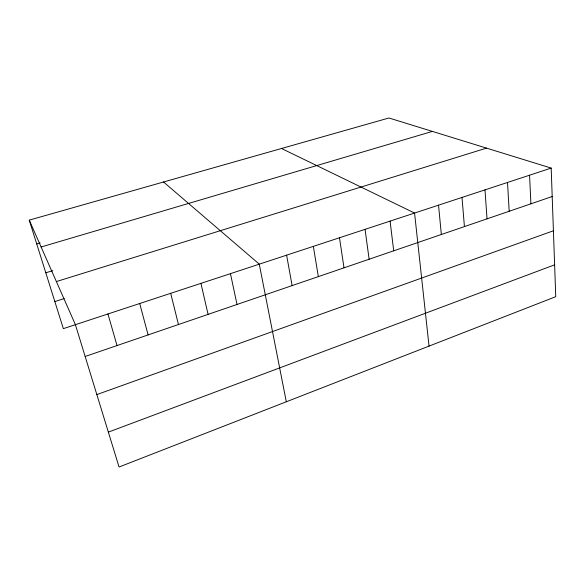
<?xml version="1.0" encoding="UTF-8"?>
<svg xmlns="http://www.w3.org/2000/svg" width="585" height="585" viewBox="0 0 585 585"><rect width="100%" height="100%" fill="white"/><g stroke="black" fill="none" stroke-linecap="round" stroke-linejoin="round"><path stroke-width="0.88" d="M108.357 432.118L554.617 264.822M96.839 394.575L553.41 230.79M85.154 356.477L552.196 196.531M551.187 168.085L63.348 328.653L29.25 220.128L388.945 117.987L551.187 168.085L555.75 296.683L119.055 467.013L75.385 324.624L29.25 220.128M54.844 301.567L64.211 298.591M56.372 281.56L486.501 148.115M45.798 272.786L52.745 270.665M41.111 246.994L432.403 131.406M36.738 243.952L40.146 242.951M281.517 148.495L414.56 213.035L429.039 346.108M163.544 181.993L259.265 264.127L286.306 401.778M107.94 313.911L117.015 345.567M139.698 303.461L148.107 334.92M170.681 293.268L178.454 324.521M200.918 283.323L208.084 314.379M230.439 273.612L237.02 304.471M286.606 255.133L292.112 285.597M313.341 246.336L318.342 276.617M339.483 237.737L344.009 267.828M365.055 229.32L369.128 259.228M390.078 221.093L393.705 250.804M438.531 205.145L441.339 234.49M462.004 197.43L464.424 226.585M484.987 189.862L487.034 218.841M507.509 182.454L509.191 211.258M529.564 175.2L530.909 203.821"/></g></svg>
